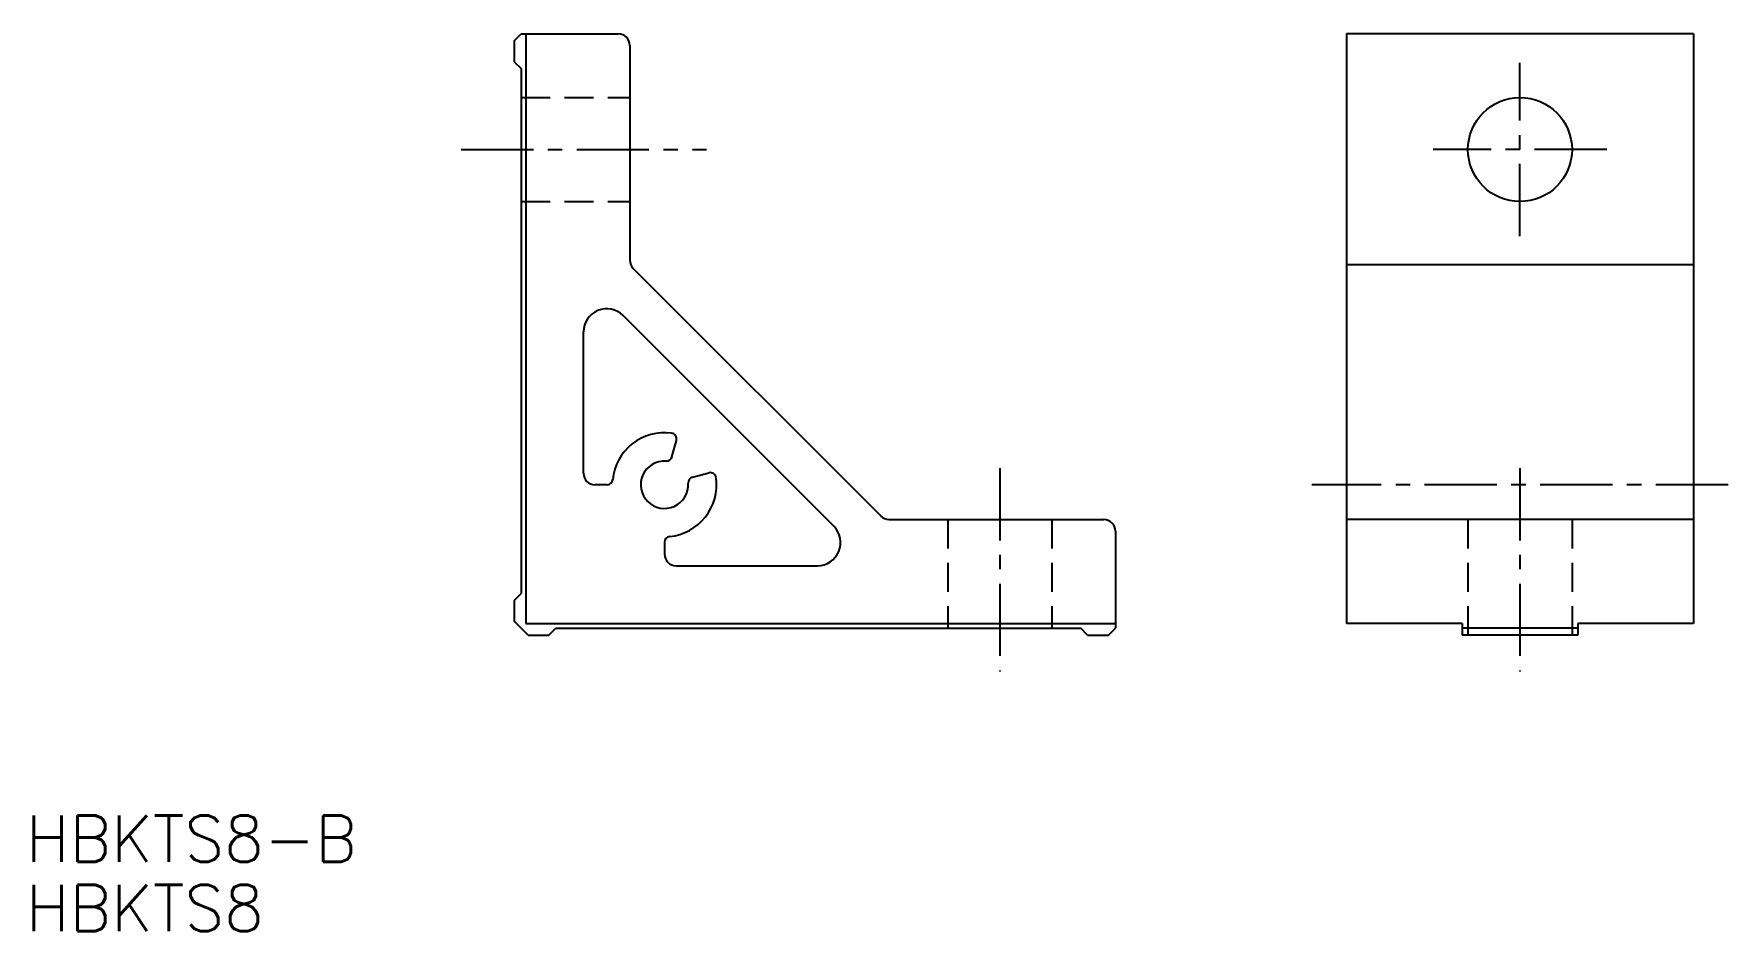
# Model space of a CAD drawing. Extents: x 295 to 441, y 134 to 212.
import ezdxf

# ---------------------------------------------------------------- set-up
doc = ezdxf.new("R2010")
doc.units = 0
doc.header["$LTSCALE"] = 5
doc.linetypes.add('CENTER', pattern=[2, 1.25, -0.25, 0.25, -0.25])
doc.linetypes.add('DASHED', pattern=[0.75, 0.5, -0.25])
doc.layers.get('0').update_dxf_attribs({"linetype": 'CONTINUOUS'})
doc.layers.add('CENTER', color=1, linetype='CENTER')
doc.styles.get("Standard").update_dxf_attribs({"font": 'txt.shx', "bigfont": 'extfont2.shx'})

msp = doc.modelspace()

# ---------------------------------------------------------------- linework, layer by layer
at = {"color": 7, "linetype": 'CONTINUOUS'}
for p, q in [((336.39, 210.95), (336.99, 211.55)), ((336.39, 209.15), (336.99, 208.55)), ((336.39, 162.55), (336.99, 163.15)), ((337.59, 159.55), (336.39, 160.75)), ((339.39, 159.55), (339.99, 160.15)), ((385.99, 159.55), (385.39, 160.15)), ((387.79, 159.55), (388.39, 160.15)), ((418.39, 160.55), (418.39, 159.55)), ((428.39, 160.55), (428.39, 159.55))]:
    msp.add_line(p, q, dxfattribs=at)
at = {"color": 7}
for p, q in [((336.99, 211.55), (345.39, 211.55)), ((337.39, 211.55), (337.39, 160.55)), ((336.39, 210.95), (336.39, 209.15)), ((346.39, 210.55), (346.39, 191.97)), ((336.99, 208.55), (336.99, 163.15)), ((346.69, 191.26), (368.1, 169.85)), ((364.03, 168.97), (345.81, 187.19)), ((342.39, 173.55), (342.39, 185.78)), ((350.04, 174.97), (350.42, 176.39)), ((351.81, 173.2), (353.23, 173.58)), ((344.42, 172.55), (343.39, 172.55)), ((368.81, 169.55), (387.39, 169.55)), ((388.39, 168.55), (388.39, 160.15)), ((349.39, 167.58), (349.39, 166.55)), ((350.39, 165.55), (362.62, 165.55)), ((336.39, 162.55), (336.39, 160.75)), ((337.39, 160.55), (388.39, 160.55)), ((339.99, 160.15), (385.39, 160.15)), ((337.59, 159.55), (339.39, 159.55)), ((385.99, 159.55), (387.79, 159.55))]:
    msp.add_line(p, q, dxfattribs=at)
for p, q in [((408.39, 211.55), (408.39, 160.55)), ((438.39, 211.55), (408.39, 211.55)), ((438.39, 211.55), (438.39, 160.55)), ((438.39, 191.59), (408.39, 191.59)), ((438.39, 169.55), (408.39, 169.55)), ((418.39, 160.55), (408.39, 160.55)), ((428.39, 160.15), (418.39, 160.15)), ((438.39, 160.55), (428.39, 160.55)), ((428.39, 159.55), (418.39, 159.55))]:
    msp.add_line(p, q)
at = {"color": 3, "linetype": 'DASHED'}
for p, q in [((336.99, 206.05), (346.39, 206.05)), ((336.99, 197.05), (346.39, 197.05)), ((373.89, 169.55), (373.89, 160.15)), ((382.89, 169.55), (382.89, 160.15)), ((418.89, 169.55), (418.89, 159.55)), ((427.89, 169.55), (427.89, 159.55))]:
    msp.add_line(p, q, dxfattribs=at)
msp.add_circle((423.39, 201.55), 4.5)
at = {"color": 7}
for centre, radius, start, end in [((345.39, 210.55), 1, 360, 90), ((347.39, 191.97), 1, 180, 225), ((344.39, 185.78), 2, 45, 180), ((349.39, 172.55), 4.5, 82.1805, 174.2608), ((349.94, 176.52), 0.5, 345, 82.1805), ((349.39, 172.55), 2.05, 86.3073, 3.6923), ((349.56, 175.1), 0.5, 266.3073, 345), ((343.39, 173.55), 1, 180, 270), ((344.42, 173.05), 0.5, 270, 354.2608), ((349.39, 172.55), 4.5, 275.7392, 7.8192), ((351.94, 172.72), 0.5, 105, 183.6923), ((353.36, 173.1), 0.5, 7.8193, 105), ((362.62, 167.55), 2, 270, 45), ((368.81, 170.55), 1, 225, 270), ((387.39, 168.55), 1, 360, 90), ((349.89, 167.58), 0.5, 95.7392, 180), ((350.39, 166.55), 1, 180, 270)]:
    msp.add_arc(centre, radius, start, end, dxfattribs=at)
at = {"layer": 'CENTER', "color": 1, "linetype": 'CENTER'}
for p, q in [((423.39, 194.05), (423.39, 209.05)), ((331.8, 201.55), (353.03, 201.55)), ((430.89, 201.55), (415.89, 201.55)), ((378.39, 173.99), (378.39, 156.4)), ((423.39, 173.99), (423.39, 156.4)), ((441.39, 172.55), (405.39, 172.55))]:
    msp.add_line(p, q, dxfattribs=at)

# ---------------------------------------------------------------- texts
at = {"color": 7, "linetype": 'CONTINUOUS'}
for s, p in [('HBKTS8-B', (294.16, 139.94)), ('HBKTS8', (294.16, 133.94))]:
    msp.add_text(s, height=4, dxfattribs=at).set_placement(p)

doc.saveas('drawing.dxf')
